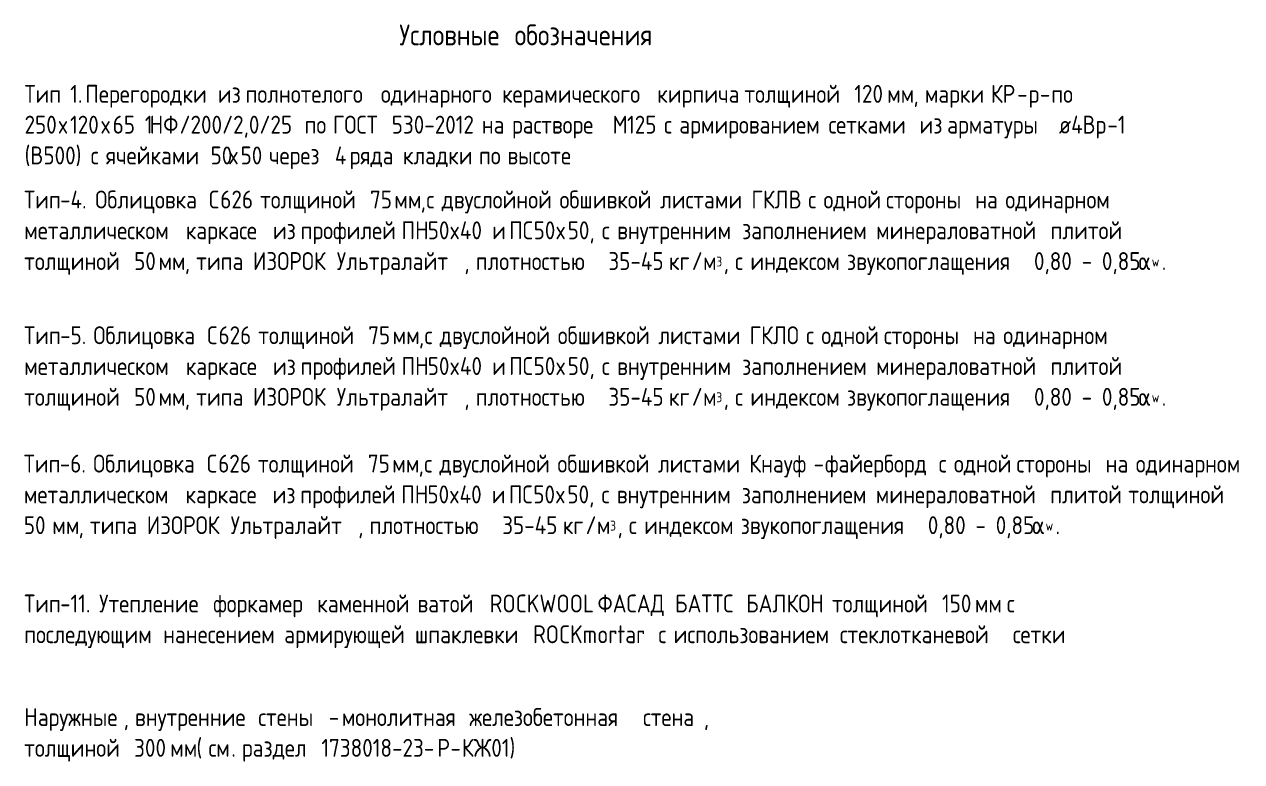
# Model space of a CAD drawing. Header units: millimetres. Extents: x -60946 to 138510, y -262288 to 24501.
# Drawn here: x 70454 to 78614, y 2877 to 7820 of the extents above; entities that cross this region are included whole.
import ezdxf

# ---------------------------------------------------------------- set-up
doc = ezdxf.new("R2010")
doc.units = ezdxf.units.MM
doc.layers.add('Аннотация', color=7, linetype='Continuous', lineweight=20)
doc.styles.add('GOST Common_6', font='', dxfattribs={"width": 0.9, "height": 140})
doc.styles.add('GOST Common_7', font='', dxfattribs={"width": 0.9, "height": 120})
doc.styles.add('GOST Common_8', font='', dxfattribs={"width": 0.9, "height": 66.601161})
doc.styles.add('GOST Common_9', font='', dxfattribs={"width": 0.9, "height": 120})
doc.styles.get('GOST Common_6').set_extended_font_data('GOST Common')
doc.styles.get('GOST Common_7').set_extended_font_data('GOST Common')
doc.styles.get('GOST Common_8').set_extended_font_data('GOST Common')
doc.styles.get('GOST Common_9').set_extended_font_data('GOST Common')

msp = doc.modelspace()

# ---------------------------------------------------------------- texts
at = {"layer": 'Аннотация', "lineweight": 9, "attachment_point": 1}
for s, insert, char_height, width, style in [('Условные', (72966.8425, 7819.3506), 140, 886.025025, 'GOST Common_6'), ('\\fGOST Common|b0|i0|c204|p34|;\\W.9; ', (73697.8863, 7819.3506), 140, 51.94935, 'GOST Common_6'), ('обозначения', (73740.7488, 7819.3506), 140, 1206.37935, 'GOST Common_6'), ('Тип', (70455.5019, 7414.1068), 120, 291.493575, 'GOST Common_7'), (' 1. ', (70696.0081, 7414.1068), 120, 202.02525, 'GOST Common_7'), ('Перегородки', (70862.6956, 7414.1068), 120, 1030.328775, 'GOST Common_7'), ('\\fGOST Common|b0|i0|c204|p34|;\\W.9; ', (71712.8019, 7414.1068), 120, 46.1772, 'GOST Common_7'), ('из', (71750.9019, 7414.1068), 120, 178.93665, 'GOST Common_7'), ('\\fGOST Common|b0|i0|c204|p34|;\\W.9; ', (71898.5394, 7414.1068), 120, 46.1772, 'GOST Common_7'), ('полнотелого', (71936.6394, 7414.1068), 120, 1053.417375, 'GOST Common_7'), ('\\fGOST Common|b0|i0|c204|p34|;\\W.9; ', (72805.7956, 7414.1068), 120, 46.1772, 'GOST Common_7'), ('одинарного', (72843.8956, 7414.1068), 120, 937.974375, 'GOST Common_7'), ('\\fGOST Common|b0|i0|c204|p34|;\\W.9; ', (73617.8019, 7414.1068), 120, 46.1772, 'GOST Common_7'), ('керамического', (73655.9019, 7414.1068), 120, 1215.037575, 'GOST Common_7'), ('\\fGOST Common|b0|i0|c204|p34|;\\W.9; ', (74658.4081, 7414.1068), 120, 46.1772, 'GOST Common_7'), ('кирпича', (74696.5081, 7414.1068), 120, 660.911175, 'GOST Common_7'), ('\\fGOST Common|b0|i0|c204|p34|;\\W.9; ', (75241.8144, 7414.1068), 120, 46.1772, 'GOST Common_7'), ('толщиной', (75279.9144, 7414.1068), 120, 813.87315, 'GOST Common_7'), (' 120 ', (75951.4269, 7414.1068), 120, 346.329, 'GOST Common_7'), ('мм', (76237.1769, 7414.1068), 120, 213.56955, 'GOST Common_7'), ('марки', (76489.5894, 7414.1068), 120, 490.63275, 'GOST Common_7'), ('\\fGOST Common|b0|i0|c204|p34|;\\W.9; ', (76894.4019, 7414.1068), 120, 46.1772, 'GOST Common_7'), ('КР', (76932.5019, 7414.1068), 120, 213.56955, 'GOST Common_7'), ('\\fGOST Common|b0|i0|c204|p34|;\\W.9;-', (77108.7144, 7414.1068), 120, 92.3544, 'GOST Common_7'), ('\\fGOST Common|b0|i0|c204|p34|;\\W.9;р', (77184.9144, 7414.1068), 120, 92.3544, 'GOST Common_7'), ('\\fGOST Common|b0|i0|c204|p34|;\\W.9;-', (77261.1144, 7414.1068), 120, 92.3544, 'GOST Common_7'), ('по', (77337.3144, 7414.1068), 120, 184.7088, 'GOST Common_7'), ('\\fGOST Common|b0|i0|c204|p34|;\\W.9; ', (77489.7144, 7414.1068), 120, 46.1772, 'GOST Common_7'), (', ', (76413.3894, 7414.1068), 120, 92.3544, 'GOST Common_7'), ('250', (70455.5019, 7207.7318), 120, 277.0632, 'GOST Common_7'), ('120', (70760.3019, 7207.7318), 120, 253.9746, 'GOST Common_7'), ('65 1', (71046.0519, 7207.7318), 120, 300.1518, 'GOST Common_7'), ('НФ', (71293.7019, 7207.7318), 120, 242.4303, 'GOST Common_7'), ('/200/2,0/25 ', (71493.7269, 7207.7318), 120, 1015.8984, 'GOST Common_7'), ('\\fGOST Common|b0|i0|c204|p34|;\\W.9; ', (72484.3269, 7207.7318), 120, 46.1772, 'GOST Common_7'), ('ГОСТ', (72522.4269, 7207.7318), 120, 398.27835, 'GOST Common_7'), (' 530-2012 ', (72851.0394, 7207.7318), 120, 810.987075, 'GOST Common_7'), ('\\fGOST Common|b0|i0|c204|p34|;\\W.9; ', (73684.4769, 7207.7318), 120, 46.1772, 'GOST Common_7'), ('\\fGOST Common|b0|i0|c204|p34|;\\W.9; ', (74358.3706, 7207.7318), 120, 46.1772, 'GOST Common_7'), ('\\fGOST Common|b0|i0|c204|p34|;\\W.9;М', (74396.4706, 7207.7318), 120, 118.329075, 'GOST Common_7'), ('125 ', (74494.1019, 7207.7318), 120, 300.1518, 'GOST Common_7'), ('\\fGOST Common|b0|i0|c204|p34|;\\W.9; ', (74806.0456, 7207.7318), 120, 46.1772, 'GOST Common_7'), ('\\fGOST Common|b0|i0|c204|p34|;\\W.9; ', (75806.1706, 7207.7318), 120, 46.1772, 'GOST Common_7'), ('\\fGOST Common|b0|i0|c204|p34|;\\W.9; ', (76415.7706, 7207.7318), 120, 46.1772, 'GOST Common_7'), ('из', (76453.8706, 7207.7318), 120, 178.93665, 'GOST Common_7'), ('\\fGOST Common|b0|i0|c204|p34|;\\W.9; ', (76601.5081, 7207.7318), 120, 46.1772, 'GOST Common_7'), (' ø4', (77323.0269, 7207.7318), 120, 271.29105, 'GOST Common_7'), ('Вр', (77546.8644, 7207.7318), 120, 202.02525, 'GOST Common_7'), ('-1 ', (77713.5519, 7207.7318), 120, 207.7974, 'GOST Common_7'), ('\\fGOST Common|b0|i0|c204|p34|;\\W.9;х', (70684.1019, 7207.7318), 120, 92.3544, 'GOST Common_7'), ('\\fGOST Common|b0|i0|c204|p34|;\\W.9;х', (70969.8519, 7207.7318), 120, 92.3544, 'GOST Common_7'), ('по', (72331.9269, 7207.7318), 120, 184.7088, 'GOST Common_7'), ('на', (73520.1706, 7207.7318), 120, 199.139175, 'GOST Common_7'), ('растворе', (73722.5769, 7207.7318), 120, 770.582025, 'GOST Common_7'), ('\\fGOST Common|b0|i0|c204|p34|;\\W.9;с', (74741.7519, 7207.7318), 120, 77.924025, 'GOST Common_7'), ('армированием', (74844.1456, 7207.7318), 120, 1165.9743, 'GOST Common_7'), ('сетками', (75844.2706, 7207.7318), 120, 692.658, 'GOST Common_7'), ('арматуры', (76639.6081, 7207.7318), 120, 828.303525, 'GOST Common_7'), ('(B500) ', (70455.5019, 7001.3568), 120, 536.80995, 'GOST Common_7'), ('\\fGOST Common|b0|i0|c204|p34|;\\W.9;с', (70898.4144, 7001.3568), 120, 77.924025, 'GOST Common_7'), ('\\fGOST Common|b0|i0|c204|p34|;\\W.9; ', (70962.7081, 7001.3568), 120, 46.1772, 'GOST Common_7'), ('ячейками', (71000.8081, 7001.3568), 120, 770.582025, 'GOST Common_7'), (' 50', (71636.6019, 7001.3568), 120, 230.886, 'GOST Common_7'), ('\\fGOST Common|b0|i0|c204|p34|;\\W.9;х', (71827.1019, 7001.3568), 120, 92.3544, 'GOST Common_7'), ('50 ', (71903.3019, 7001.3568), 120, 230.886, 'GOST Common_7'), ('через', (72093.8019, 7001.3568), 120, 455.99985, 'GOST Common_7'), (' 4 ', (72470.0394, 7001.3568), 120, 199.139175, 'GOST Common_7'), ('ряда', (72634.3456, 7001.3568), 120, 386.73405, 'GOST Common_7'), ('\\fGOST Common|b0|i0|c204|p34|;\\W.9; ', (72953.4331, 7001.3568), 120, 46.1772, 'GOST Common_7'), ('кладки', (72991.5331, 7001.3568), 120, 571.44285, 'GOST Common_7'), ('\\fGOST Common|b0|i0|c204|p34|;\\W.9; ', (73463.0206, 7001.3568), 120, 46.1772, 'GOST Common_7'), ('по', (73501.1206, 7001.3568), 120, 184.7088, 'GOST Common_7'), ('\\fGOST Common|b0|i0|c204|p34|;\\W.9; ', (73653.5206, 7001.3568), 120, 46.1772, 'GOST Common_7'), ('высоте', (73691.6206, 7001.3568), 120, 585.873225, 'GOST Common_7'), ('Тип', (70452.7895, 6705.707), 120, 291.493575, 'GOST Common_7'), ('-4. ', (70693.2957, 6705.707), 120, 285.721425, 'GOST Common_7'), ('Облицовка', (70929.0395, 6705.707), 120, 877.3668, 'GOST Common_7'), ('\\fGOST Common|b0|i0|c204|p34|;\\W.9; ', (71652.9395, 6705.707), 120, 46.1772, 'GOST Common_7'), ('\\fGOST Common|b0|i0|c204|p34|;\\W.9;С', (71691.0395, 6705.707), 120, 92.3544, 'GOST Common_7'), ('626 ', (71767.2395, 6705.707), 120, 323.2404, 'GOST Common_7'), ('толщиной', (72033.9395, 6705.707), 120, 813.87315, 'GOST Common_7'), (' 75 ', (72705.452, 6705.707), 120, 277.0632, 'GOST Common_7'), ('\\fGOST Common|b0|i0|c204|p34|;\\W.9; ', (73212.6582, 6705.707), 120, 46.1772, 'GOST Common_7'), ('двуслойной', (73250.7582, 6705.707), 120, 911.9997, 'GOST Common_7'), ('\\fGOST Common|b0|i0|c204|p34|;\\W.9; ', (74003.2332, 6705.707), 120, 46.1772, 'GOST Common_7'), ('обшивкой', (74041.3332, 6705.707), 120, 770.582025, 'GOST Common_7'), ('\\fGOST Common|b0|i0|c204|p34|;\\W.9; ', (74677.127, 6705.707), 120, 46.1772, 'GOST Common_7'), ('\\fGOST Common|b0|i0|c204|p34|;\\W.9; ', (75289.1082, 6705.707), 120, 46.1772, 'GOST Common_7'), ('ГКЛВ', (75327.2082, 6705.707), 120, 415.5948, 'GOST Common_7'), ('\\fGOST Common|b0|i0|c204|p34|;\\W.9; ', (75670.1082, 6705.707), 120, 46.1772, 'GOST Common_7'), ('\\fGOST Common|b0|i0|c204|p34|;\\W.9; ', (75772.502, 6705.707), 120, 46.1772, 'GOST Common_7'), ('одной', (75810.602, 6705.707), 120, 461.772, 'GOST Common_7'), ('\\fGOST Common|b0|i0|c204|p34|;\\W.9; ', (76191.602, 6705.707), 120, 46.1772, 'GOST Common_7'), ('\\fGOST Common|b0|i0|c204|p34|;\\W.9; ', (76789.2957, 6705.707), 120, 46.1772, 'GOST Common_7'), ('\\fGOST Common|b0|i0|c204|p34|;\\W.9; ', (76991.702, 6705.707), 120, 46.1772, 'GOST Common_7'), ('\\fGOST Common|b0|i0|c204|p34|;\\W.9; ', (77739.4145, 6705.707), 120, 46.1772, 'GOST Common_7'), ('мм', (72934.052, 6705.707), 120, 213.56955, 'GOST Common_7'), ('\\fGOST Common|b0|i0|c204|p34|;\\W.9;с', (73148.3645, 6705.707), 120, 77.924025, 'GOST Common_7'), ('листами', (74715.227, 6705.707), 120, 695.544075, 'GOST Common_7'), ('\\fGOST Common|b0|i0|c204|p34|;\\W.9;с', (75708.2082, 6705.707), 120, 77.924025, 'GOST Common_7'), ('стороны', (76229.702, 6705.707), 120, 678.227625, 'GOST Common_7'), ('на', (76827.3957, 6705.707), 120, 199.139175, 'GOST Common_7'), ('одинарном', (77029.802, 6705.707), 120, 860.05035, 'GOST Common_7'), ('\\fGOST Common|b0|i0|c204|p34|;\\W.9;,', (73110.2645, 6705.707), 120, 46.1772, 'GOST Common_7'), ('металлическом', (70452.7895, 6499.332), 120, 1266.986925, 'GOST Common_7'), ('\\fGOST Common|b0|i0|c204|p34|;\\W.9; ', (71498.1582, 6499.332), 120, 46.1772, 'GOST Common_7'), ('каркасе', (71536.2582, 6499.332), 120, 660.911175, 'GOST Common_7'), ('\\fGOST Common|b0|i0|c204|p34|;\\W.9; ', (72081.5645, 6499.332), 120, 46.1772, 'GOST Common_7'), ('из', (72119.6645, 6499.332), 120, 178.93665, 'GOST Common_7'), ('\\fGOST Common|b0|i0|c204|p34|;\\W.9; ', (72267.302, 6499.332), 120, 46.1772, 'GOST Common_7'), ('профилей', (72305.402, 6499.332), 120, 773.4681, 'GOST Common_7'), ('\\fGOST Common|b0|i0|c204|p34|;\\W.9; ', (72943.577, 6499.332), 120, 46.1772, 'GOST Common_7'), ('ПН', (72981.677, 6499.332), 120, 213.56955, 'GOST Common_7'), ('50x40 ', (73157.8895, 6499.332), 120, 522.379575, 'GOST Common_7'), ('\\fGOST Common|b0|i0|c204|p34|;\\W.9;и', (73588.8957, 6499.332), 120, 92.3544, 'GOST Common_7'), ('\\fGOST Common|b0|i0|c204|p34|;\\W.9; ', (73665.0957, 6499.332), 120, 46.1772, 'GOST Common_7'), ('ПС', (73703.1957, 6499.332), 120, 199.139175, 'GOST Common_7'), ('50', (73867.502, 6499.332), 120, 184.7088, 'GOST Common_7'), ('\\fGOST Common|b0|i0|c204|p34|;\\W.9;х', (74019.902, 6499.332), 120, 92.3544, 'GOST Common_7'), ('50, ', (74096.102, 6499.332), 120, 277.0632, 'GOST Common_7'), ('\\fGOST Common|b0|i0|c204|p34|;\\W.9;с', (74324.702, 6499.332), 120, 77.924025, 'GOST Common_7'), ('\\fGOST Common|b0|i0|c204|p34|;\\W.9; ', (74388.9957, 6499.332), 120, 46.1772, 'GOST Common_7'), ('внутренним', (74427.0957, 6499.332), 120, 969.7212, 'GOST Common_7'), ('\\fGOST Common|b0|i0|c204|p34|;\\W.9; ', (75227.1957, 6499.332), 120, 46.1772, 'GOST Common_7'), ('заполнением', (75265.2957, 6499.332), 120, 1041.873075, 'GOST Common_7'), ('\\fGOST Common|b0|i0|c204|p34|;\\W.9; ', (76124.927, 6499.332), 120, 46.1772, 'GOST Common_7'), ('минераловатной', (76163.027, 6499.332), 120, 1370.885625, 'GOST Common_7'), ('\\fGOST Common|b0|i0|c204|p34|;\\W.9; ', (77294.1207, 6499.332), 120, 46.1772, 'GOST Common_7'), ('плитой', (77332.2207, 6499.332), 120, 588.7593, 'GOST Common_7'), ('\\fGOST Common|b0|i0|c204|p34|;\\W.9; ', (77817.9957, 6499.332), 120, 46.1772, 'GOST Common_7'), ('толщиной', (70452.7895, 6292.957), 120, 813.87315, 'GOST Common_7'), (' 50 ', (71124.302, 6292.957), 120, 277.0632, 'GOST Common_7'), ('\\fGOST Common|b0|i0|c204|p34|;\\W.9; ', (71948.2145, 6292.957), 120, 46.1772, 'GOST Common_7'), ('ИЗОРОК', (71986.3145, 6292.957), 120, 634.9365, 'GOST Common_7'), ('\\fGOST Common|b0|i0|c204|p34|;\\W.9; ', (72510.1895, 6292.957), 120, 46.1772, 'GOST Common_7'), ('Ультралайт', (72548.2895, 6292.957), 120, 1036.100925, 'GOST Common_7'), (' 35-45 ', (74303.2707, 6292.957), 120, 571.44285, 'GOST Common_7'), ('\\fGOST Common|b0|i0|c204|p34|;\\W.9;/', (74927.1582, 6292.957), 120, 92.3544, 'GOST Common_7'), ('\\fGOST Common|b0|i0|c204|p34|;\\W.9; ', (75281.9645, 6292.957), 120, 46.1772, 'GOST Common_7'), ('\\fGOST Common|b0|i0|c204|p34|;\\W.9; ', (75929.6645, 6292.957), 120, 46.1772, 'GOST Common_7'), (' 0,80 - 0,85 ', (77156.0082, 6292.957), 120, 923.544, 'GOST Common_7'), ('мм', (71352.902, 6292.957), 120, 213.56955, 'GOST Common_7'), ('типа', (71605.3145, 6292.957), 120, 415.5948, 'GOST Common_7'), ('плотностью', (73479.3582, 6292.957), 120, 998.58195, 'GOST Common_7'), ('кг', (74774.7582, 6292.957), 120, 184.7088, 'GOST Common_7'), ('\\fGOST Common|b0|i0|c204|p34|;\\W.9;м', (75003.3582, 6292.957), 120, 106.784775, 'GOST Common_7'), ('\\fGOST Common|b0|i0|c204|p34|;\\W.9;3', (75091.4645, 6263.1935), 66.601161, 60.607575, 'GOST Common_8'), ('\\fGOST Common|b0|i0|c204|p34|;\\W.9;с', (75217.6707, 6292.957), 120, 77.924025, 'GOST Common_7'), ('индексом', (75320.0645, 6292.957), 120, 738.8352, 'GOST Common_7'), ('звукопоглащения', (75967.7645, 6292.957), 120, 1440.151425, 'GOST Common_7'), ('α', (77918.0082, 6292.957), 120, 112.556925, 'GOST Common_9'), ('\\fGOST Common|b0|i0|c204|p34|;\\W.9;w', (78010.877, 6263.1935), 66.601161, 80.8101, 'GOST Common_8'), (', ', (71529.1145, 6292.957), 120, 92.3544, 'GOST Common_7'), (', ', (73403.1582, 6292.957), 120, 92.3544, 'GOST Common_7'), (', ', (75141.4707, 6292.957), 120, 92.3544, 'GOST Common_7'), ('\\fGOST Common|b0|i0|c204|p34|;\\W.9;.', (78077.552, 6292.957), 120, 40.40505, 'GOST Common_7'), ('Тип', (70452.7895, 5795.707), 120, 291.493575, 'GOST Common_7'), ('-5. ', (70693.2957, 5795.707), 120, 271.29105, 'GOST Common_7'), ('Облицовка', (70917.1332, 5795.707), 120, 877.3668, 'GOST Common_7'), ('\\fGOST Common|b0|i0|c204|p34|;\\W.9; ', (71641.0332, 5795.707), 120, 46.1772, 'GOST Common_7'), ('\\fGOST Common|b0|i0|c204|p34|;\\W.9;С', (71679.1332, 5795.707), 120, 92.3544, 'GOST Common_7'), ('626 ', (71755.3332, 5795.707), 120, 323.2404, 'GOST Common_7'), ('толщиной', (72022.0332, 5795.707), 120, 813.87315, 'GOST Common_7'), (' 75 ', (72693.5457, 5795.707), 120, 277.0632, 'GOST Common_7'), ('\\fGOST Common|b0|i0|c204|p34|;\\W.9; ', (73200.752, 5795.707), 120, 46.1772, 'GOST Common_7'), ('двуслойной', (73238.852, 5795.707), 120, 911.9997, 'GOST Common_7'), ('\\fGOST Common|b0|i0|c204|p34|;\\W.9; ', (73991.327, 5795.707), 120, 46.1772, 'GOST Common_7'), ('обшивкой', (74029.427, 5795.707), 120, 770.582025, 'GOST Common_7'), ('\\fGOST Common|b0|i0|c204|p34|;\\W.9; ', (74665.2207, 5795.707), 120, 46.1772, 'GOST Common_7'), ('\\fGOST Common|b0|i0|c204|p34|;\\W.9; ', (75277.202, 5795.707), 120, 46.1772, 'GOST Common_7'), ('ГКЛО', (75315.302, 5795.707), 120, 412.708725, 'GOST Common_7'), ('\\fGOST Common|b0|i0|c204|p34|;\\W.9; ', (75655.8207, 5795.707), 120, 46.1772, 'GOST Common_7'), ('\\fGOST Common|b0|i0|c204|p34|;\\W.9; ', (75758.2145, 5795.707), 120, 46.1772, 'GOST Common_7'), ('одной', (75796.3145, 5795.707), 120, 461.772, 'GOST Common_7'), ('\\fGOST Common|b0|i0|c204|p34|;\\W.9; ', (76177.3145, 5795.707), 120, 46.1772, 'GOST Common_7'), ('\\fGOST Common|b0|i0|c204|p34|;\\W.9; ', (76775.0082, 5795.707), 120, 46.1772, 'GOST Common_7'), ('\\fGOST Common|b0|i0|c204|p34|;\\W.9; ', (76977.4145, 5795.707), 120, 46.1772, 'GOST Common_7'), ('\\fGOST Common|b0|i0|c204|p34|;\\W.9; ', (77725.127, 5795.707), 120, 46.1772, 'GOST Common_7'), ('мм', (72922.1457, 5795.707), 120, 213.56955, 'GOST Common_7'), ('\\fGOST Common|b0|i0|c204|p34|;\\W.9;с', (73136.4582, 5795.707), 120, 77.924025, 'GOST Common_7'), ('листами', (74703.3207, 5795.707), 120, 695.544075, 'GOST Common_7'), ('\\fGOST Common|b0|i0|c204|p34|;\\W.9;с', (75693.9207, 5795.707), 120, 77.924025, 'GOST Common_7'), ('стороны', (76215.4145, 5795.707), 120, 678.227625, 'GOST Common_7'), ('на', (76813.1082, 5795.707), 120, 199.139175, 'GOST Common_7'), ('одинарном', (77015.5145, 5795.707), 120, 860.05035, 'GOST Common_7'), ('\\fGOST Common|b0|i0|c204|p34|;\\W.9;,', (73098.3582, 5795.707), 120, 46.1772, 'GOST Common_7'), ('металлическом', (70452.7895, 5589.332), 120, 1266.986925, 'GOST Common_7'), ('\\fGOST Common|b0|i0|c204|p34|;\\W.9; ', (71498.1582, 5589.332), 120, 46.1772, 'GOST Common_7'), ('каркасе', (71536.2582, 5589.332), 120, 660.911175, 'GOST Common_7'), ('\\fGOST Common|b0|i0|c204|p34|;\\W.9; ', (72081.5645, 5589.332), 120, 46.1772, 'GOST Common_7'), ('из', (72119.6645, 5589.332), 120, 178.93665, 'GOST Common_7'), ('\\fGOST Common|b0|i0|c204|p34|;\\W.9; ', (72267.302, 5589.332), 120, 46.1772, 'GOST Common_7'), ('профилей', (72305.402, 5589.332), 120, 773.4681, 'GOST Common_7'), ('\\fGOST Common|b0|i0|c204|p34|;\\W.9; ', (72943.577, 5589.332), 120, 46.1772, 'GOST Common_7'), ('ПН', (72981.677, 5589.332), 120, 213.56955, 'GOST Common_7'), ('50x40 ', (73157.8895, 5589.332), 120, 522.379575, 'GOST Common_7'), ('\\fGOST Common|b0|i0|c204|p34|;\\W.9;и', (73588.8957, 5589.332), 120, 92.3544, 'GOST Common_7'), ('\\fGOST Common|b0|i0|c204|p34|;\\W.9; ', (73665.0957, 5589.332), 120, 46.1772, 'GOST Common_7'), ('ПС', (73703.1957, 5589.332), 120, 199.139175, 'GOST Common_7'), ('50', (73867.502, 5589.332), 120, 184.7088, 'GOST Common_7'), ('\\fGOST Common|b0|i0|c204|p34|;\\W.9;х', (74019.902, 5589.332), 120, 92.3544, 'GOST Common_7'), ('50, ', (74096.102, 5589.332), 120, 277.0632, 'GOST Common_7'), ('\\fGOST Common|b0|i0|c204|p34|;\\W.9;с', (74324.702, 5589.332), 120, 77.924025, 'GOST Common_7'), ('\\fGOST Common|b0|i0|c204|p34|;\\W.9; ', (74388.9957, 5589.332), 120, 46.1772, 'GOST Common_7'), ('внутренним', (74427.0957, 5589.332), 120, 969.7212, 'GOST Common_7'), ('\\fGOST Common|b0|i0|c204|p34|;\\W.9; ', (75227.1957, 5589.332), 120, 46.1772, 'GOST Common_7'), ('заполнением', (75265.2957, 5589.332), 120, 1041.873075, 'GOST Common_7'), ('\\fGOST Common|b0|i0|c204|p34|;\\W.9; ', (76124.927, 5589.332), 120, 46.1772, 'GOST Common_7'), ('минераловатной', (76163.027, 5589.332), 120, 1370.885625, 'GOST Common_7'), ('\\fGOST Common|b0|i0|c204|p34|;\\W.9; ', (77294.1207, 5589.332), 120, 46.1772, 'GOST Common_7'), ('плитой', (77332.2207, 5589.332), 120, 588.7593, 'GOST Common_7'), ('\\fGOST Common|b0|i0|c204|p34|;\\W.9; ', (77817.9957, 5589.332), 120, 46.1772, 'GOST Common_7'), ('толщиной', (70452.7895, 5382.957), 120, 813.87315, 'GOST Common_7'), (' 50 ', (71124.302, 5382.957), 120, 277.0632, 'GOST Common_7'), ('мм', (71352.902, 5382.957), 120, 213.56955, 'GOST Common_7'), ('типа', (71605.3145, 5382.957), 120, 415.5948, 'GOST Common_7'), ('\\fGOST Common|b0|i0|c204|p34|;\\W.9; ', (71948.2145, 5382.957), 120, 46.1772, 'GOST Common_7'), ('ИЗОРОК', (71986.3145, 5382.957), 120, 634.9365, 'GOST Common_7'), ('\\fGOST Common|b0|i0|c204|p34|;\\W.9; ', (72510.1895, 5382.957), 120, 46.1772, 'GOST Common_7'), ('Ультралайт', (72548.2895, 5382.957), 120, 1036.100925, 'GOST Common_7'), ('плотностью', (73479.3582, 5382.957), 120, 998.58195, 'GOST Common_7'), (' 35-45 ', (74303.2707, 5382.957), 120, 571.44285, 'GOST Common_7'), ('кг', (74774.7582, 5382.957), 120, 184.7088, 'GOST Common_7'), ('\\fGOST Common|b0|i0|c204|p34|;\\W.9;/', (74927.1582, 5382.957), 120, 92.3544, 'GOST Common_7'), ('\\fGOST Common|b0|i0|c204|p34|;\\W.9;м', (75003.3582, 5382.957), 120, 106.784775, 'GOST Common_7'), ('\\fGOST Common|b0|i0|c204|p34|;\\W.9;3', (75091.4645, 5353.1935), 66.601161, 60.607575, 'GOST Common_8'), ('\\fGOST Common|b0|i0|c204|p34|;\\W.9;с', (75217.6707, 5382.957), 120, 77.924025, 'GOST Common_7'), ('\\fGOST Common|b0|i0|c204|p34|;\\W.9; ', (75281.9645, 5382.957), 120, 46.1772, 'GOST Common_7'), ('индексом', (75320.0645, 5382.957), 120, 738.8352, 'GOST Common_7'), ('\\fGOST Common|b0|i0|c204|p34|;\\W.9; ', (75929.6645, 5382.957), 120, 46.1772, 'GOST Common_7'), ('звукопоглащения', (75967.7645, 5382.957), 120, 1440.151425, 'GOST Common_7'), (' 0,80 - 0,85 ', (77156.0082, 5382.957), 120, 923.544, 'GOST Common_7'), ('α', (77918.0082, 5382.957), 120, 112.556925, 'GOST Common_9'), ('\\fGOST Common|b0|i0|c204|p34|;\\W.9;w', (78010.877, 5353.1935), 66.601161, 80.8101, 'GOST Common_8'), (', ', (71529.1145, 5382.957), 120, 92.3544, 'GOST Common_7'), (', ', (73403.1582, 5382.957), 120, 92.3544, 'GOST Common_7'), (', ', (75141.4707, 5382.957), 120, 92.3544, 'GOST Common_7'), ('\\fGOST Common|b0|i0|c204|p34|;\\W.9;.', (78077.552, 5382.957), 120, 40.40505, 'GOST Common_7'), ('Тип', (70450.6827, 4935.1917), 120, 291.493575, 'GOST Common_7'), ('-6. ', (70691.1889, 4935.1917), 120, 271.29105, 'GOST Common_7'), ('Облицовка', (70915.0264, 4935.1917), 120, 877.3668, 'GOST Common_7'), ('\\fGOST Common|b0|i0|c204|p34|;\\W.9; ', (71638.9264, 4935.1917), 120, 46.1772, 'GOST Common_7'), ('\\fGOST Common|b0|i0|c204|p34|;\\W.9;С', (71677.0264, 4935.1917), 120, 92.3544, 'GOST Common_7'), ('626 ', (71753.2264, 4935.1917), 120, 323.2404, 'GOST Common_7'), ('толщиной', (72019.9264, 4935.1917), 120, 813.87315, 'GOST Common_7'), (' 75 ', (72691.4389, 4935.1917), 120, 277.0632, 'GOST Common_7'), ('мм', (72920.0389, 4935.1917), 120, 213.56955, 'GOST Common_7'), ('\\fGOST Common|b0|i0|c204|p34|;\\W.9;с', (73134.3514, 4935.1917), 120, 77.924025, 'GOST Common_7'), ('\\fGOST Common|b0|i0|c204|p34|;\\W.9; ', (73198.6452, 4935.1917), 120, 46.1772, 'GOST Common_7'), ('двуслойной', (73236.7452, 4935.1917), 120, 911.9997, 'GOST Common_7'), ('\\fGOST Common|b0|i0|c204|p34|;\\W.9; ', (73989.2202, 4935.1917), 120, 46.1772, 'GOST Common_7'), ('обшивкой', (74027.3202, 4935.1917), 120, 770.582025, 'GOST Common_7'), ('\\fGOST Common|b0|i0|c204|p34|;\\W.9; ', (74663.1139, 4935.1917), 120, 46.1772, 'GOST Common_7'), ('листами', (74701.2139, 4935.1917), 120, 695.544075, 'GOST Common_7'), ('\\fGOST Common|b0|i0|c204|p34|;\\W.9; ', (75275.0952, 4935.1917), 120, 46.1772, 'GOST Common_7'), ('Кнауф', (75313.1952, 4935.1917), 120, 522.379575, 'GOST Common_7'), ('файерборд', (75820.4014, 4935.1917), 120, 877.3668, 'GOST Common_7'), ('\\fGOST Common|b0|i0|c204|p34|;\\W.9; ', (76544.3014, 4935.1917), 120, 46.1772, 'GOST Common_7'), ('\\fGOST Common|b0|i0|c204|p34|;\\W.9;с', (76582.4014, 4935.1917), 120, 77.924025, 'GOST Common_7'), ('\\fGOST Common|b0|i0|c204|p34|;\\W.9; ', (76646.6952, 4935.1917), 120, 46.1772, 'GOST Common_7'), ('одной', (76684.7952, 4935.1917), 120, 461.772, 'GOST Common_7'), ('\\fGOST Common|b0|i0|c204|p34|;\\W.9; ', (77065.7952, 4935.1917), 120, 46.1772, 'GOST Common_7'), ('стороны', (77103.8952, 4935.1917), 120, 678.227625, 'GOST Common_7'), ('\\fGOST Common|b0|i0|c204|p34|;\\W.9; ', (77663.4889, 4935.1917), 120, 46.1772, 'GOST Common_7'), ('на', (77701.5889, 4935.1917), 120, 199.139175, 'GOST Common_7'), ('\\fGOST Common|b0|i0|c204|p34|;\\W.9; ', (77865.8952, 4935.1917), 120, 46.1772, 'GOST Common_7'), ('одинарном', (77903.9952, 4935.1917), 120, 860.05035, 'GOST Common_7'), ('\\fGOST Common|b0|i0|c204|p34|;\\W.9; ', (78613.6077, 4935.1917), 120, 28.86075, 'GOST Common_7'), ('\\fGOST Common|b0|i0|c204|p34|;\\W.9;,', (73096.2514, 4935.1917), 120, 46.1772, 'GOST Common_7'), ('\\fGOST Common|b0|i0|c204|p34|;\\W.9;-', (75744.2014, 4935.1917), 120, 92.3544, 'GOST Common_7'), ('металлическом', (70450.6827, 4728.8167), 120, 1266.986925, 'GOST Common_7'), ('\\fGOST Common|b0|i0|c204|p34|;\\W.9; ', (71496.0514, 4728.8167), 120, 46.1772, 'GOST Common_7'), ('каркасе', (71534.1514, 4728.8167), 120, 660.911175, 'GOST Common_7'), ('\\fGOST Common|b0|i0|c204|p34|;\\W.9; ', (72079.4577, 4728.8167), 120, 46.1772, 'GOST Common_7'), ('из', (72117.5577, 4728.8167), 120, 178.93665, 'GOST Common_7'), ('\\fGOST Common|b0|i0|c204|p34|;\\W.9; ', (72265.1952, 4728.8167), 120, 46.1772, 'GOST Common_7'), ('профилей', (72303.2952, 4728.8167), 120, 773.4681, 'GOST Common_7'), ('\\fGOST Common|b0|i0|c204|p34|;\\W.9; ', (72941.4702, 4728.8167), 120, 46.1772, 'GOST Common_7'), ('ПН', (72979.5702, 4728.8167), 120, 213.56955, 'GOST Common_7'), ('50x40 ', (73155.7827, 4728.8167), 120, 522.379575, 'GOST Common_7'), ('\\fGOST Common|b0|i0|c204|p34|;\\W.9;и', (73586.7889, 4728.8167), 120, 92.3544, 'GOST Common_7'), ('\\fGOST Common|b0|i0|c204|p34|;\\W.9; ', (73662.9889, 4728.8167), 120, 46.1772, 'GOST Common_7'), ('ПС', (73701.0889, 4728.8167), 120, 199.139175, 'GOST Common_7'), ('50', (73865.3952, 4728.8167), 120, 184.7088, 'GOST Common_7'), ('\\fGOST Common|b0|i0|c204|p34|;\\W.9;х', (74017.7952, 4728.8167), 120, 92.3544, 'GOST Common_7'), ('50, ', (74093.9952, 4728.8167), 120, 277.0632, 'GOST Common_7'), ('\\fGOST Common|b0|i0|c204|p34|;\\W.9;с', (74322.5952, 4728.8167), 120, 77.924025, 'GOST Common_7'), ('\\fGOST Common|b0|i0|c204|p34|;\\W.9; ', (74386.8889, 4728.8167), 120, 46.1772, 'GOST Common_7'), ('внутренним', (74424.9889, 4728.8167), 120, 969.7212, 'GOST Common_7'), ('\\fGOST Common|b0|i0|c204|p34|;\\W.9; ', (75225.0889, 4728.8167), 120, 46.1772, 'GOST Common_7'), ('заполнением', (75263.1889, 4728.8167), 120, 1041.873075, 'GOST Common_7'), ('\\fGOST Common|b0|i0|c204|p34|;\\W.9; ', (76122.8202, 4728.8167), 120, 46.1772, 'GOST Common_7'), ('минераловатной', (76160.9202, 4728.8167), 120, 1370.885625, 'GOST Common_7'), ('\\fGOST Common|b0|i0|c204|p34|;\\W.9; ', (77292.0139, 4728.8167), 120, 46.1772, 'GOST Common_7'), ('плитой', (77330.1139, 4728.8167), 120, 588.7593, 'GOST Common_7'), ('\\fGOST Common|b0|i0|c204|p34|;\\W.9; ', (77815.8889, 4728.8167), 120, 46.1772, 'GOST Common_7'), ('толщиной', (77853.9889, 4728.8167), 120, 813.87315, 'GOST Common_7'), ('\\fGOST Common|b0|i0|c204|p34|;\\W.9; ', (78525.5014, 4728.8167), 120, 46.1772, 'GOST Common_7'), ('50 ', (70450.6827, 4522.4417), 120, 230.886, 'GOST Common_7'), ('\\fGOST Common|b0|i0|c204|p34|;\\W.9; ', (71236.4952, 4522.4417), 120, 46.1772, 'GOST Common_7'), ('ИЗОРОК', (71274.5952, 4522.4417), 120, 634.9365, 'GOST Common_7'), ('\\fGOST Common|b0|i0|c204|p34|;\\W.9; ', (71798.4702, 4522.4417), 120, 46.1772, 'GOST Common_7'), ('Ультралайт', (71836.5702, 4522.4417), 120, 1036.100925, 'GOST Common_7'), (' 35-45 ', (73591.5514, 4522.4417), 120, 571.44285, 'GOST Common_7'), ('\\fGOST Common|b0|i0|c204|p34|;\\W.9;/', (74215.4389, 4522.4417), 120, 92.3544, 'GOST Common_7'), ('\\fGOST Common|b0|i0|c204|p34|;\\W.9;3', (74379.7452, 4492.6782), 66.601161, 60.607575, 'GOST Common_8'), ('\\fGOST Common|b0|i0|c204|p34|;\\W.9; ', (74570.2452, 4522.4417), 120, 46.1772, 'GOST Common_7'), ('\\fGOST Common|b0|i0|c204|p34|;\\W.9; ', (75217.9452, 4522.4417), 120, 46.1772, 'GOST Common_7'), ('звукопоглащения', (75256.0452, 4522.4417), 120, 1440.151425, 'GOST Common_7'), (' 0,80 - 0,85 ', (76444.2889, 4522.4417), 120, 923.544, 'GOST Common_7'), ('мм', (70641.1827, 4522.4417), 120, 213.56955, 'GOST Common_7'), (', ', (70817.3952, 4522.4417), 120, 92.3544, 'GOST Common_7'), ('типа', (70893.5952, 4522.4417), 120, 415.5948, 'GOST Common_7'), (', ', (72691.4389, 4522.4417), 120, 92.3544, 'GOST Common_7'), ('плотностью', (72767.6389, 4522.4417), 120, 998.58195, 'GOST Common_7'), ('кг', (74063.0389, 4522.4417), 120, 184.7088, 'GOST Common_7'), ('\\fGOST Common|b0|i0|c204|p34|;\\W.9;м', (74291.6389, 4522.4417), 120, 106.784775, 'GOST Common_7'), (', ', (74429.7514, 4522.4417), 120, 92.3544, 'GOST Common_7'), ('\\fGOST Common|b0|i0|c204|p34|;\\W.9;с', (74505.9514, 4522.4417), 120, 77.924025, 'GOST Common_7'), ('индексом', (74608.3452, 4522.4417), 120, 738.8352, 'GOST Common_7'), ('α', (77206.2889, 4522.4417), 120, 112.556925, 'GOST Common_9'), ('\\fGOST Common|b0|i0|c204|p34|;\\W.9;w', (77299.1577, 4492.6782), 66.601161, 80.8101, 'GOST Common_8'), ('\\fGOST Common|b0|i0|c204|p34|;\\W.9;.', (77365.8327, 4522.4417), 120, 40.40505, 'GOST Common_7'), ('Тип', (70452.7895, 3997.4059), 120, 291.493575, 'GOST Common_7'), ('-11. ', (70693.2957, 3997.4059), 120, 317.46825, 'GOST Common_7'), ('Утепление', (70955.2332, 3997.4059), 120, 880.252875, 'GOST Common_7'), ('\\fGOST Common|b0|i0|c204|p34|;\\W.9; ', (71681.5145, 3997.4059), 120, 46.1772, 'GOST Common_7'), ('форкамер', (71719.6145, 3997.4059), 120, 799.442775, 'GOST Common_7'), ('\\fGOST Common|b0|i0|c204|p34|;\\W.9; ', (72379.2207, 3997.4059), 120, 46.1772, 'GOST Common_7'), ('каменной', (72417.3207, 3997.4059), 120, 767.69595, 'GOST Common_7'), ('\\fGOST Common|b0|i0|c204|p34|;\\W.9; ', (73050.7332, 3997.4059), 120, 46.1772, 'GOST Common_7'), ('ватой', (73088.8332, 3997.4059), 120, 507.9492, 'GOST Common_7'), (' ROCKWOOL ', (73507.9332, 3997.4059), 120, 955.290825, 'GOST Common_7'), ('ФАСАД', (74296.127, 3997.4059), 120, 582.98715, 'GOST Common_7'), ('\\fGOST Common|b0|i0|c204|p34|;\\W.9; ', (74777.1395, 3997.4059), 120, 46.1772, 'GOST Common_7'), ('БАТТС', (74815.2395, 3997.4059), 120, 531.0378, 'GOST Common_7'), ('\\fGOST Common|b0|i0|c204|p34|;\\W.9; ', (75253.3895, 3997.4059), 120, 46.1772, 'GOST Common_7'), ('БАЛКОН', (75291.4895, 3997.4059), 120, 652.25295, 'GOST Common_7'), ('\\fGOST Common|b0|i0|c204|p34|;\\W.9; ', (75829.652, 3997.4059), 120, 46.1772, 'GOST Common_7'), ('толщиной', (75867.752, 3997.4059), 120, 813.87315, 'GOST Common_7'), (' 150 ', (76539.2645, 3997.4059), 120, 346.329, 'GOST Common_7'), ('мм', (76825.0145, 3997.4059), 120, 213.56955, 'GOST Common_7'), ('\\fGOST Common|b0|i0|c204|p34|;\\W.9; ', (77001.227, 3997.4059), 120, 46.1772, 'GOST Common_7'), ('\\fGOST Common|b0|i0|c204|p34|;\\W.9;с', (77039.327, 3997.4059), 120, 77.924025, 'GOST Common_7'), ('\\fGOST Common|b0|i0|c204|p34|;\\W.9; ', (77103.6207, 3997.4059), 120, 46.1772, 'GOST Common_7'), ('последующим', (70452.7895, 3791.0309), 120, 1082.278125, 'GOST Common_7'), ('\\fGOST Common|b0|i0|c204|p34|;\\W.9; ', (71345.7582, 3791.0309), 120, 46.1772, 'GOST Common_7'), ('нанесением', (71383.8582, 3791.0309), 120, 937.974375, 'GOST Common_7'), ('\\fGOST Common|b0|i0|c204|p34|;\\W.9; ', (72157.7645, 3791.0309), 120, 46.1772, 'GOST Common_7'), ('армирующей', (72195.8645, 3791.0309), 120, 1015.8984, 'GOST Common_7'), ('\\fGOST Common|b0|i0|c204|p34|;\\W.9; ', (73034.0645, 3791.0309), 120, 46.1772, 'GOST Common_7'), ('шпаклевки', (73072.1645, 3791.0309), 120, 880.252875, 'GOST Common_7'), (' ROCKmortar  ', (73798.4457, 3791.0309), 120, 1096.7085, 'GOST Common_7'), ('\\fGOST Common|b0|i0|c204|p34|;\\W.9;с', (74703.3207, 3791.0309), 120, 77.924025, 'GOST Common_7'), ('\\fGOST Common|b0|i0|c204|p34|;\\W.9; ', (74767.6145, 3791.0309), 120, 46.1772, 'GOST Common_7'), ('использованием', (74805.7145, 3791.0309), 120, 1304.5059, 'GOST Common_7'), ('\\fGOST Common|b0|i0|c204|p34|;\\W.9; ', (75882.0395, 3791.0309), 120, 46.1772, 'GOST Common_7'), ('стеклотканевой', (75920.1395, 3791.0309), 120, 1359.341325, 'GOST Common_7'), ('\\fGOST Common|b0|i0|c204|p34|;\\W.9; ', (77041.7082, 3791.0309), 120, 46.1772, 'GOST Common_7'), ('сетки', (77079.8082, 3791.0309), 120, 479.08845, 'GOST Common_7'), ('Наружные', (70452.7895, 3236.009), 120, 808.101, 'GOST Common_7'), ('внутренние', (71195.7395, 3236.009), 120, 955.290825, 'GOST Common_7'), ('\\fGOST Common|b0|i0|c204|p34|;\\W.9; ', (71983.9332, 3236.009), 120, 46.1772, 'GOST Common_7'), ('стены', (72022.0332, 3236.009), 120, 493.518825, 'GOST Common_7'), ('монолитная', (72581.627, 3236.009), 120, 989.923725, 'GOST Common_7'), ('\\fGOST Common|b0|i0|c204|p34|;\\W.9; ', (73398.3957, 3236.009), 120, 46.1772, 'GOST Common_7'), ('железобетонная', (73436.4957, 3236.009), 120, 1365.113475, 'GOST Common_7'), ('\\fGOST Common|b0|i0|c204|p34|;\\W.9; ', (74562.827, 3236.009), 120, 46.1772, 'GOST Common_7'), ('стена', (74600.927, 3236.009), 120, 493.518825, 'GOST Common_7'), (', ', (71119.5395, 3236.009), 120, 92.3544, 'GOST Common_7'), (' - ', (72429.227, 3236.009), 120, 184.7088, 'GOST Common_7'), (', ', (75008.1207, 3236.009), 120, 92.3544, 'GOST Common_7'), ('толщиной', (70452.7895, 3029.634), 120, 813.87315, 'GOST Common_7'), (' 300 ', (71124.302, 3029.634), 120, 372.303675, 'GOST Common_7'), (' (', (71607.6957, 3029.634), 120, 98.12655, 'GOST Common_7'), (' 1738018-23-', (72379.2207, 3029.634), 120, 1021.67055, 'GOST Common_7'), ('\\fGOST Common|b0|i0|c204|p34|;\\W.9;Р', (73222.1832, 3029.634), 120, 106.784775, 'GOST Common_7'), ('КЖ', (73386.4895, 3029.634), 120, 239.544225, 'GOST Common_7'), ('01)', (73584.1332, 3029.634), 120, 213.56955, 'GOST Common_7'), ('мм', (71431.4832, 3029.634), 120, 213.56955, 'GOST Common_7'), ('см', (71688.6582, 3029.634), 120, 184.7088, 'GOST Common_7'), ('раздел', (71912.4957, 3029.634), 120, 565.6707, 'GOST Common_7'), ('\\fGOST Common|b0|i0|c204|p34|;\\W.9;-', (73310.2895, 3029.634), 120, 92.3544, 'GOST Common_7'), ('. ', (71841.0582, 3029.634), 120, 86.58225, 'GOST Common_7')]:
    msp.add_mtext(s, dxfattribs=dict(at, insert=insert, char_height=char_height, width=width, style=style))

doc.saveas('drawing.dxf')
